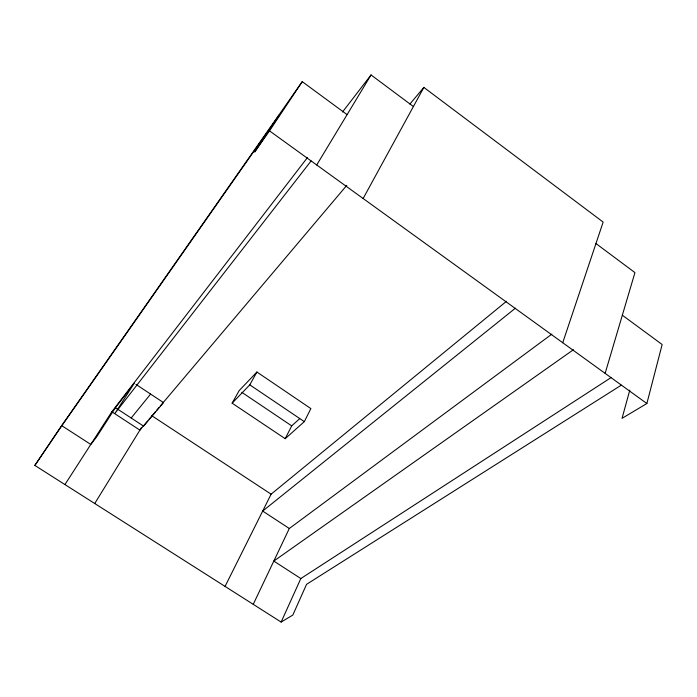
<?xml version="1.0" encoding="UTF-8"?>
<svg xmlns="http://www.w3.org/2000/svg" width="697" height="697" viewBox="0 0 697 697"><rect width="100%" height="100%" fill="white"/><g stroke="black" fill="none" stroke-linecap="round" stroke-linejoin="round"><path stroke-width="1.05" d="M629.783 390.146L622.055 418.339L646.868 403.519L662.15 344.518L622.343 315.218M605.135 373.365L634.941 272.614L595.961 243.541M562.732 342.724L603.149 222.073L423.854 87.413L409.862 104.088M347.097 114.63L302.237 81.636L61.658 425.614L34.85 465.43L281.126 622.064L300.834 578.545L611.051 377.617M253.238 604.325L289.307 528.492L551.815 334.159M225.07 586.412L271.107 494.182L506.475 301.296M304.328 421.641L310.871 408.59L256.914 372.015L239.202 390.555L232.127 403.171L285.186 438.692L304.328 421.641L249.787 384.849L232.127 403.171M285.186 438.692L291.712 425.876L299.693 418.67M363.128 198.506L423.854 87.413M249.787 384.849L256.914 372.015M316.717 164.971L371.048 74.936L413.408 106.536M94.731 503.513L141.526 427.496M64.943 484.572L111.825 411.77L307.403 157.635M311.097 160.946L115.127 413.121L134.26 383.263L115.432 407.701L96.691 436.836L90.793 444.433L61.658 425.614M34.85 465.43L60.613 427.479L279.445 114.796L254.666 152.016L269.512 130.862L302.237 81.636M342.541 111.982L371.048 74.936M131.184 418.008L150.613 394.075M147.616 421.005L139.897 430.127L111.825 411.77M149.019 419.341L151.118 416.858M152.521 415.194L155.326 411.875M156.729 410.219L158.838 407.728M160.24 406.072L346.784 185.358M515.397 308.205L262.673 511.075L289.307 528.492M573.439 349.711L273.799 561.085L300.834 578.545M621.262 385.18L306.567 584.33L292.801 615.085L281.126 622.064M115.432 407.701L143.582 426.137L163.49 402.596L135.985 384.404M151.458 415.49L271.107 494.182M241.868 392.359L291.712 425.876M269.512 130.862L646.868 403.519"/></g></svg>
